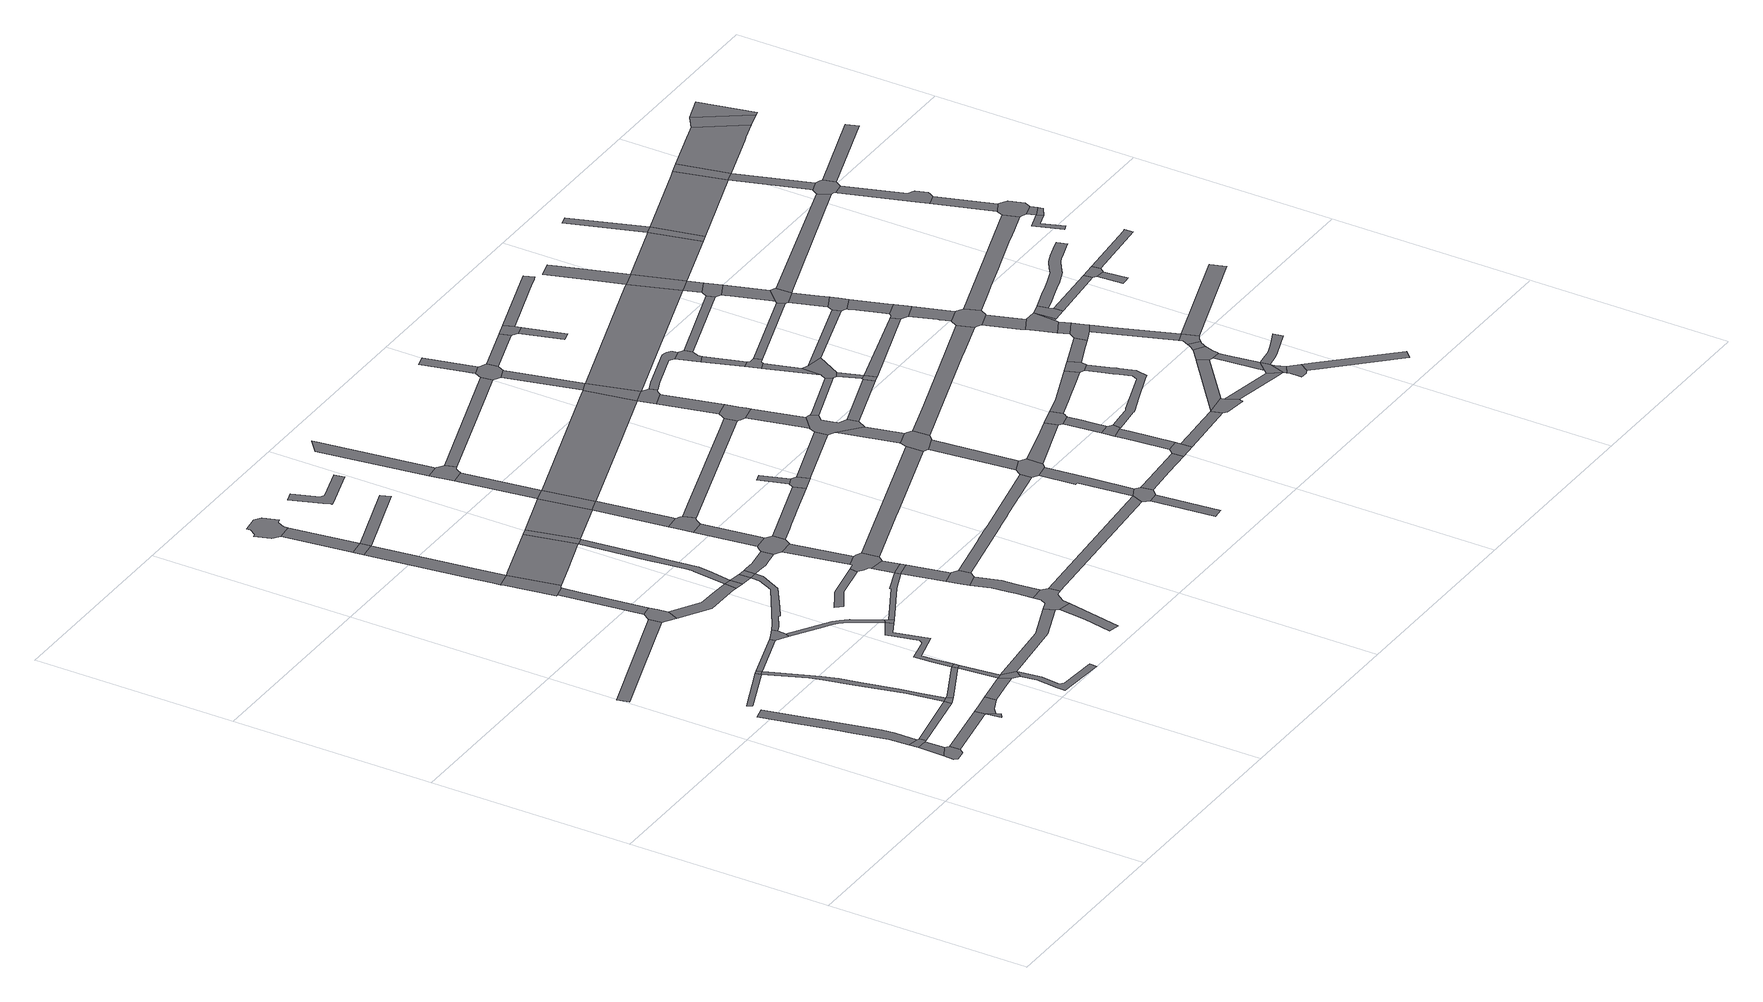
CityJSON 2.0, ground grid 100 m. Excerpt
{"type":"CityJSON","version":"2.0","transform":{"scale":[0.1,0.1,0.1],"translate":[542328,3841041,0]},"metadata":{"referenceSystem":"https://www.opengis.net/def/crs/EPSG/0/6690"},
"CityObjects":{
"road1":{"type":"Road","geometry":[{"type":"MultiSurface","lod":"1","boundaries":[[[0,1,2,3,4,5,6]]]}]},
"road2":{"type":"Road","attributes":{"RoadStructureAttribute.sectionType":"1"},"geometry":[{"type":"MultiSurface","lod":"1","boundaries":[[[7,1,0,8]]]}]},
"road3":{"type":"Road","geometry":[{"type":"MultiSurface","lod":"1","boundaries":[[[9,7,8,10,11,12]]]}]},
"road4":{"type":"Road","attributes":{"RoadStructureAttribute.sectionType":"1"},"geometry":[{"type":"MultiSurface","lod":"1","boundaries":[[[13,14,15,16,17,18,19,20,21,9,12]]]}]},
"road5":{"type":"Road","attributes":{"RoadStructureAttribute.sectionType":"1"},"geometry":[{"type":"MultiSurface","lod":"1","boundaries":[[[22,6,5,23]]]}]},
"road6":{"type":"Road","attributes":{"RoadStructureAttribute.sectionType":"1"},"geometry":[{"type":"MultiSurface","lod":"1","boundaries":[[[24,11,10,25]]]}]},
"road7":{"type":"Road","attributes":{"RoadStructureAttribute.sectionType":"1"},"geometry":[{"type":"MultiSurface","lod":"1","boundaries":[[[26,27,28,29,30]]]}]},
"road8":{"type":"Road","geometry":[{"type":"MultiSurface","lod":"1","boundaries":[[[23,31,32,33,34,35]]]}]},
"road9":{"type":"Road","attributes":{"RoadStructureAttribute.sectionType":"1"},"geometry":[{"type":"MultiSurface","lod":"1","boundaries":[[[36,37,38,22,23,35,39,40,41,42]]]}]},
"road10":{"type":"Road","attributes":{"RoadStructureAttribute.sectionType":"1"},"geometry":[{"type":"MultiSurface","lod":"1","boundaries":[[[43,44,45,46,47]]]}]},
"road11":{"type":"Road","geometry":[{"type":"MultiSurface","lod":"1","boundaries":[[[48,24,25,49]]]}]},
"road12":{"type":"Road","attributes":{"RoadStructureAttribute.sectionType":"1"},"geometry":[{"type":"MultiSurface","lod":"1","boundaries":[[[50,51,52,53,54,55,56,30,57,58,59,60,24,48]]]}]},
"road13":{"type":"Road","geometry":[{"type":"MultiSurface","lod":"1","boundaries":[[[61,26,30,56]]]}]},
"road14":{"type":"Road","attributes":{"RoadStructureAttribute.sectionType":"1"},"geometry":[{"type":"MultiSurface","lod":"1","boundaries":[[[62,63,48,49,64]]]}]},
"road15":{"type":"Road","attributes":{"RoadStructureAttribute.sectionType":"1"},"geometry":[{"type":"MultiSurface","lod":"1","boundaries":[[[65,36,42,66,67]]]}]},
"road16":{"type":"Road","attributes":{"RoadStructureAttribute.sectionType":"1"},"geometry":[{"type":"MultiSurface","lod":"1","boundaries":[[[68,61,56,69]]]}]},
"road17":{"type":"Road","attributes":{"RoadStructureAttribute.sectionType":"1"},"geometry":[{"type":"MultiSurface","lod":"1","boundaries":[[[70,64,71,65,72]]]}]},
"road18":{"type":"Road","geometry":[{"type":"MultiSurface","lod":"1","boundaries":[[[72,65,67,73,74]]]}]},
"road19":{"type":"Road","geometry":[{"type":"MultiSurface","lod":"1","boundaries":[[[75,62,64,70]]]}]},
"road20":{"type":"Road","geometry":[{"type":"MultiSurface","lod":"1","boundaries":[[[76,77,68,69,78,79,80]]]}]},
"road21":{"type":"Road","attributes":{"RoadStructureAttribute.sectionType":"1"},"geometry":[{"type":"MultiSurface","lod":"1","boundaries":[[[81,82,83,74,73,84,85,86,87,88]]]}]},
"road22":{"type":"Road","geometry":[{"type":"MultiSurface","lod":"1","boundaries":[[[89,90,91,92,93,94,43,47,95,96]]]}]},
"road23":{"type":"Road","attributes":{"RoadStructureAttribute.sectionType":"1"},"geometry":[{"type":"MultiSurface","lod":"1","boundaries":[[[97,98,99,100,101,102,62,75,103,104,105,106,107,108]]]}]},
"road24":{"type":"Road","attributes":{"RoadStructureAttribute.sectionType":"1"},"geometry":[{"type":"MultiSurface","lod":"1","boundaries":[[[109,110,111,112,92,91]]]}]},
"road25":{"type":"Road","attributes":{"RoadStructureAttribute.sectionType":"1"},"geometry":[{"type":"MultiSurface","lod":"1","boundaries":[[[113,114,115,116,117,79,78,118,119,120,121,122,123,124,97,125]]]}]},
"road26":{"type":"Road","geometry":[{"type":"MultiSurface","lod":"1","boundaries":[[[126,127,128,129,111,110,130,131]]]}]},
"road27":{"type":"Road","attributes":{"RoadStructureAttribute.sectionType":"1"},"geometry":[{"type":"MultiSurface","lod":"1","boundaries":[[[132,133,134,135,136,96,95,137,138,139,140,141]]]}]},
"road28":{"type":"Road","attributes":{"RoadStructureAttribute.sectionType":"1"},"geometry":[{"type":"MultiSurface","lod":"1","boundaries":[[[142,143,72,74,144,145]]]}]},
"road29":{"type":"Road","attributes":{"RoadStructureAttribute.sectionType":"1"},"geometry":[{"type":"MultiSurface","lod":"1","boundaries":[[[146,147,148,149,150,151,127,126]]]}]},
"road30":{"type":"Road","geometry":[{"type":"MultiSurface","lod":"1","boundaries":[[[125,97,108,152,153]]]}]},
"road31":{"type":"Road","attributes":{"RoadStructureAttribute.sectionType":"1"},"geometry":[{"type":"MultiSurface","lod":"1","boundaries":[[[154,155,156,157,158,76,80,159,160,161,162,163,164,165,166]]]}]},
"road32":{"type":"Road","geometry":[{"type":"MultiSurface","lod":"1","boundaries":[[[167,168,149,148]]]}]},
"road33":{"type":"Road","attributes":{"RoadStructureAttribute.sectionType":"1"},"geometry":[{"type":"MultiSurface","lod":"1","boundaries":[[[169,170,168,167]]]}]},
"road34":{"type":"Road","geometry":[{"type":"MultiSurface","lod":"1","boundaries":[[[171,172,173,174,175,176,170,169,177,178,179,180]]]}]},
"road35":{"type":"Road","attributes":{"RoadStructureAttribute.sectionType":"1"},"geometry":[{"type":"MultiSurface","lod":"1","boundaries":[[[181,182,126,131,183,184,185]]]}]},
"road36":{"type":"Road","geometry":[{"type":"MultiSurface","lod":"1","boundaries":[[[141,140,186,187]]]}]},
"road37":{"type":"Road","attributes":{"RoadStructureAttribute.sectionType":"1"},"geometry":[{"type":"MultiSurface","lod":"1","boundaries":[[[187,186,188,155,189,190]]]}]},
"road38":{"type":"Road","attributes":{"RoadStructureAttribute.sectionType":"1"},"geometry":[{"type":"MultiSurface","lod":"1","boundaries":[[[191,192,193,153,152,194,195]]]}]},
"road39":{"type":"Road","attributes":{"RoadStructureAttribute.sectionType":"1"},"geometry":[{"type":"MultiSurface","lod":"1","boundaries":[[[196,197,198,199,200,201,202,203,204,205,206]]]}]},
"road40":{"type":"Road","geometry":[{"type":"MultiSurface","lod":"1","boundaries":[[[207,189,155,154,208]]]}]},
"road41":{"type":"Road","attributes":{"RoadStructureAttribute.sectionType":"1"},"geometry":[{"type":"MultiSurface","lod":"1","boundaries":[[[209,210,211,212,213]]]}]},
"road42":{"type":"Road","attributes":{"RoadStructureAttribute.sectionType":"1"},"geometry":[{"type":"MultiSurface","lod":"1","boundaries":[[[214,215,216,217,218,219,220,185,221,222,223,224,225,226,227,228,141,187]]]}]},
"road43":{"type":"Road","attributes":{"RoadStructureAttribute.sectionType":"1"},"geometry":[{"type":"MultiSurface","lod":"1","boundaries":[[[229,230,231,167,148]]]}]},
"road44":{"type":"Road","geometry":[{"type":"MultiSurface","lod":"1","boundaries":[[[232,181,185,220,233]]]}]},
"road45":{"type":"Road","attributes":{"RoadStructureAttribute.sectionType":"1"},"geometry":[{"type":"MultiSurface","lod":"1","boundaries":[[[234,235,236,237,208,154,238,239,240,241]]]}]},
"road46":{"type":"Road","geometry":[{"type":"MultiSurface","lod":"1","boundaries":[[[242,243,244,245,142,145,209,213,246,247,248,249]]]}]},
"road47":{"type":"Road","attributes":{"RoadStructureAttribute.sectionType":"1"},"geometry":[{"type":"MultiSurface","lod":"1","boundaries":[[[250,251,252,253,254,255,256,257,243,242]]]}]},
"road48":{"type":"Road","geometry":[{"type":"MultiSurface","lod":"1","boundaries":[[[258,259,260,261,262,254,253,263,264]]]}]},
"road49":{"type":"Road","attributes":{"RoadStructureAttribute.sectionType":"1"},"geometry":[{"type":"MultiSurface","lod":"1","boundaries":[[[265,195,266,261,260]]]}]},
"road50":{"type":"Road","geometry":[{"type":"MultiSurface","lod":"1","boundaries":[[[267,268,191,195,265]]]}]},
"road51":{"type":"Road","attributes":{"RoadStructureAttribute.sectionType":"1"},"geometry":[{"type":"MultiSurface","lod":"1","boundaries":[[[269,268,267,270]]]}]},
"road52":{"type":"Road","geometry":[{"type":"MultiSurface","lod":"1","boundaries":[[[271,272,273,274,275,276,277,196,206,278,279,280,269,270,281,282,283]]]}]},
"road53":{"type":"Road","attributes":{"RoadStructureAttribute.sectionType":"1"},"geometry":[{"type":"MultiSurface","lod":"1","boundaries":[[[284,285,274,273]]]}]},
"road54":{"type":"Road","attributes":{"RoadStructureAttribute.sectionType":"1"},"geometry":[{"type":"MultiSurface","lod":"1","boundaries":[[[286,287,288,289,290,291,292,293,294,295,296,297]]]}]},
"road55":{"type":"Road","attributes":{"RoadStructureAttribute.sectionType":"1"},"geometry":[{"type":"MultiSurface","lod":"1","boundaries":[[[298,232,233,299,300]]]}]},
"road56":{"type":"Road","geometry":[{"type":"MultiSurface","lod":"1","boundaries":[[[301,302,303,304,305,306,234,241,307,308,285,284,309,310,311,312]]]}]},
"road57":{"type":"Road","attributes":{"RoadStructureAttribute.sectionType":"1"},"geometry":[{"type":"MultiSurface","lod":"1","boundaries":[[[313,314,304,303]]]}]},
"road58":{"type":"Road","geometry":[{"type":"MultiSurface","lod":"1","boundaries":[[[315,316,317,318,319,314,313,320,321,322,323,324]]]}]},
"road59":{"type":"Road","attributes":{"RoadStructureAttribute.sectionType":"1"},"geometry":[{"type":"MultiSurface","lod":"1","boundaries":[[[325,326,300,318,317]]]}]},
"road60":{"type":"Road","geometry":[{"type":"MultiSurface","lod":"1","boundaries":[[[327,298,300,326]]]}]},
"road61":{"type":"Road","attributes":{"RoadStructureAttribute.sectionType":"1"},"geometry":[{"type":"MultiSurface","lod":"1","boundaries":[[[328,329,330,298,327]]]}]},
"road62":{"type":"Road","geometry":[{"type":"MultiSurface","lod":"1","boundaries":[[[331,332,333,334,329,328,335,336,337,338,339]]]}]},
"road63":{"type":"Road","attributes":{"RoadStructureAttribute.sectionType":"1"},"geometry":[{"type":"MultiSurface","lod":"1","boundaries":[[[340,341,342,343,334,333]]]}]},
"road64":{"type":"Road","attributes":{"RoadStructureAttribute.sectionType":"1"},"geometry":[{"type":"MultiSurface","lod":"1","boundaries":[[[344,312,311,345,346,347,348,349]]]}]},
"road65":{"type":"Road","attributes":{"RoadStructureAttribute.sectionType":"1"},"geometry":[{"type":"MultiSurface","lod":"1","boundaries":[[[350,249,248,351]]]}]},
"road66":{"type":"Road","attributes":{"RoadStructureAttribute.sectionType":"1"},"geometry":[{"type":"MultiSurface","lod":"1","boundaries":[[[352,353,354,355,356,264,263,357,358,359,360,361]]]}]},
"road67":{"type":"Road","attributes":{"RoadStructureAttribute.sectionType":"1"},"geometry":[{"type":"MultiSurface","lod":"1","boundaries":[[[362,283,282,363,364,365]]]}]},
"road68":{"type":"Road","geometry":[{"type":"MultiSurface","lod":"1","boundaries":[[[366,367,368,369,370]]]}]},
"road69":{"type":"Road","geometry":[{"type":"MultiSurface","lod":"1","boundaries":[[[370,369,344,349,371,372]]]}]},
"road70":{"type":"Road","attributes":{"RoadStructureAttribute.sectionType":"1"},"geometry":[{"type":"MultiSurface","lod":"1","boundaries":[[[373,374,375,324,323,376]]]}]},
"road71":{"type":"Road","attributes":{"RoadStructureAttribute.sectionType":"1"},"geometry":[{"type":"MultiSurface","lod":"1","boundaries":[[[377,378,379,327,326,380,381,382]]]}]},
"road72":{"type":"Road","attributes":{"RoadStructureAttribute.sectionType":"1"},"geometry":[{"type":"MultiSurface","lod":"1","boundaries":[[[383,339,338,384,385,386]]]}]},
"road73":{"type":"Road","attributes":{"RoadStructureAttribute.sectionType":"1"},"geometry":[{"type":"MultiSurface","lod":"1","boundaries":[[[387,388,389,390]]]}]},
"road74":{"type":"Road","attributes":{"RoadStructureAttribute.sectionType":"1"},"geometry":[{"type":"MultiSurface","lod":"1","boundaries":[[[391,372,371,392,393]]]}]},
"road75":{"type":"Road","geometry":[{"type":"MultiSurface","lod":"1","boundaries":[[[394,350,351,388,387,395,396,397,398]]]}]},
"road76":{"type":"Road","attributes":{"RoadStructureAttribute.sectionType":"1"},"geometry":[{"type":"MultiSurface","lod":"1","boundaries":[[[399,400,401,402,403,404,350,394]]]}]},
"road77":{"type":"Road","geometry":[{"type":"MultiSurface","lod":"1","boundaries":[[[405,406,407,408,409,410,352,361,402,401,411,412]]]}]},
"road78":{"type":"Road","attributes":{"RoadStructureAttribute.sectionType":"1"},"geometry":[{"type":"MultiSurface","lod":"1","boundaries":[[[413,414,415,416,417,418,408,407]]]}]},
"road79":{"type":"Road","geometry":[{"type":"MultiSurface","lod":"1","boundaries":[[[419,420,421,422,362,365,423,418,417,424,425]]]}]},
"road80":{"type":"Road","attributes":{"RoadStructureAttribute.sectionType":"1"},"geometry":[{"type":"MultiSurface","lod":"1","boundaries":[[[426,427,428,398,397,429,430]]]}]},
"road81":{"type":"Road","attributes":{"RoadStructureAttribute.sectionType":"1"},"geometry":[{"type":"MultiSurface","lod":"1","boundaries":[[[431,432,433,434,421,420,435]]]}]},
"road82":{"type":"Road","attributes":{"RoadStructureAttribute.sectionType":"1"},"geometry":[{"type":"MultiSurface","lod":"1","boundaries":[[[436,437,438,439,440]]]}]},
"road83":{"type":"Road","geometry":[{"type":"MultiSurface","lod":"1","boundaries":[[[440,439,441,391,393,442,431,435,443,444,445,446,447,448,449,450]]]}]},
"road84":{"type":"Road","geometry":[{"type":"MultiSurface","lod":"1","boundaries":[[[451,452,453,454,455,373,376,456,457,437,436]]]}]},
"road85":{"type":"Road","attributes":{"RoadStructureAttribute.sectionType":"1"},"geometry":[{"type":"MultiSurface","lod":"1","boundaries":[[[458,459,460,461,462,454,453]]]}]},
"road86":{"type":"Road","geometry":[{"type":"MultiSurface","lod":"1","boundaries":[[[463,382,462,461,464,465,466,467]]]}]},
"road87":{"type":"Road","geometry":[{"type":"MultiSurface","lod":"1","boundaries":[[[468,377,382,463]]]}]},
"road88":{"type":"Road","attributes":{"RoadStructureAttribute.sectionType":"1"},"geometry":[{"type":"MultiSurface","lod":"1","boundaries":[[[469,470,471,472,377,468]]]}]},
"road89":{"type":"Road","geometry":[{"type":"MultiSurface","lod":"1","boundaries":[[[473,474,475,476,477,478,383,386,479,480,470,469,481,482,483,484]]]}]},
"road90":{"type":"Road","attributes":{"RoadStructureAttribute.sectionType":"1"},"geometry":[{"type":"MultiSurface","lod":"1","boundaries":[[[485,486,476,475]]]}]},
"road91":{"type":"Road","attributes":{"RoadStructureAttribute.sectionType":"1"},"geometry":[{"type":"MultiSurface","lod":"1","boundaries":[[[487,488,412,411,489]]]}]},
"road92":{"type":"Road","geometry":[{"type":"MultiSurface","lod":"1","boundaries":[[[490,491,426,430,492,493]]]}]},
"road93":{"type":"Road","attributes":{"RoadStructureAttribute.sectionType":"1"},"geometry":[{"type":"MultiSurface","lod":"1","boundaries":[[[494,495,496,497,498,491,490]]]}]},
"road94":{"type":"Road","attributes":{"RoadStructureAttribute.sectionType":"1"},"geometry":[{"type":"MultiSurface","lod":"1","boundaries":[[[499,500,501,450,449,502]]]}]},
"road95":{"type":"Road","attributes":{"RoadStructureAttribute.sectionType":"1"},"geometry":[{"type":"MultiSurface","lod":"1","boundaries":[[[503,444,443,504]]]}]},
"road96":{"type":"Road","geometry":[{"type":"MultiSurface","lod":"1","boundaries":[[[505,506,507,508,509,496,495,510,511]]]}]},
"road97":{"type":"Road","attributes":{"RoadStructureAttribute.sectionType":"1"},"geometry":[{"type":"MultiSurface","lod":"1","boundaries":[[[512,484,483,513,514]]]}]},
"road98":{"type":"Road","attributes":{"RoadStructureAttribute.sectionType":"1"},"geometry":[{"type":"MultiSurface","lod":"1","boundaries":[[[515,516,517,518,519,520,521,522,467,466,523,524,525,526]]]}]},
"road99":{"type":"Road","attributes":{"RoadStructureAttribute.sectionType":"1"},"geometry":[{"type":"MultiSurface","lod":"1","boundaries":[[[527,528,529,530,508,507]]]}]},
"road100":{"type":"Road","geometry":[{"type":"MultiSurface","lod":"1","boundaries":[[[531,487,489,530,529,532,533,534,535]]]}]},
"road101":{"type":"Road","attributes":{"RoadStructureAttribute.sectionType":"1"},"geometry":[{"type":"MultiSurface","lod":"1","boundaries":[[[536,537,538,493,492,539]]]}]},
"road102":{"type":"Road","attributes":{"RoadStructureAttribute.sectionType":"1"},"geometry":[{"type":"MultiSurface","lod":"1","boundaries":[[[540,541,542,543]]]}]},
"road103":{"type":"Road","attributes":{"RoadStructureAttribute.sectionType":"1"},"geometry":[{"type":"MultiSurface","lod":"1","boundaries":[[[544,545,546,547]]]}]},
"road104":{"type":"Road","geometry":[{"type":"MultiSurface","lod":"1","boundaries":[[[526,525,545,544,548,549,550]]]}]},
"road105":{"type":"Road","geometry":[{"type":"MultiSurface","lod":"1","boundaries":[[[551,547,546,541,540,552,553,554]]]}]},
"road106":{"type":"Road","attributes":{"RoadStructureAttribute.sectionType":"1"},"geometry":[{"type":"MultiSurface","lod":"1","boundaries":[[[555,556,557,558]]]}]},
"road107":{"type":"Road","geometry":[{"type":"MultiSurface","lod":"1","boundaries":[[[558,557,503,504,559]]]}]},
"road108":{"type":"Road","geometry":[{"type":"MultiSurface","lod":"1","boundaries":[[[560,512,514,561,562,563]]]}]},
"road109":{"type":"Road","geometry":[{"type":"MultiSurface","lod":"1","boundaries":[[[564,565,562,561]]]}]},
"road110":{"type":"Road","geometry":[{"type":"MultiSurface","lod":"1","boundaries":[[[543,542,499,502,556,555,566,567]]]}]},
"road111":{"type":"Road","attributes":{"RoadStructureAttribute.sectionType":"1"},"geometry":[{"type":"MultiSurface","lod":"1","boundaries":[[[568,569,570,571,425,424,572,573,574,575,576,577]]]}]},
"road112":{"type":"Road","attributes":{"RoadStructureAttribute.sectionType":"1"},"geometry":[{"type":"MultiSurface","lod":"1","boundaries":[[[578,579,580,581,468,463,582,583]]]}]},
"road113":{"type":"Road","attributes":{"RoadStructureAttribute.sectionType":"1"},"geometry":[{"type":"MultiSurface","lod":"1","boundaries":[[[584,585,586,587,531,535,588,589,590,591,592]]]}]},
"road114":{"type":"Road","attributes":{"RoadStructureAttribute.sectionType":"1"},"geometry":[{"type":"MultiSurface","lod":"1","boundaries":[[[593,594,595,596,597,598,599,600,601,602,603,604,605,606,607,608,609,610,611,612,613,614,615,616,617,618,511,510]]]}]},
"road115":{"type":"Road","geometry":[{"type":"MultiSurface","lod":"1","boundaries":[[[619,536,539,620,621,622,623,624,625]]]}]},
"road116":{"type":"Road","attributes":{"RoadStructureAttribute.sectionType":"1"},"geometry":[{"type":"MultiSurface","lod":"1","boundaries":[[[626,560,563,627,628,629,630]]]}]},
"road117":{"type":"Road","attributes":{"RoadStructureAttribute.sectionType":"1"},"geometry":[{"type":"MultiSurface","lod":"1","boundaries":[[[631,632,558,559,633]]]}]},
"road118":{"type":"Road","attributes":{"RoadStructureAttribute.sectionType":"1"},"geometry":[{"type":"MultiSurface","lod":"1","boundaries":[[[634,550,549,635]]]}]},
"road119":{"type":"Road","attributes":{"RoadStructureAttribute.sectionType":"1"},"geometry":[{"type":"MultiSurface","lod":"1","boundaries":[[[636,554,553,637]]]}]},
"road120":{"type":"Road","attributes":{"RoadStructureAttribute.sectionType":"1"},"geometry":[{"type":"MultiSurface","lod":"1","boundaries":[[[638,567,566,639]]]}]},
"road121":{"type":"Road","geometry":[{"type":"MultiSurface","lod":"1","boundaries":[[[640,584,592,607,606,641]]]}]},
"road122":{"type":"Road","attributes":{"RoadStructureAttribute.sectionType":"1"},"geometry":[{"type":"MultiSurface","lod":"1","boundaries":[[[642,643,644,536,619,645]]]}]},
"road123":{"type":"Road","attributes":{"RoadStructureAttribute.sectionType":"1"},"geometry":[{"type":"MultiSurface","lod":"1","boundaries":[[[625,624,646,647,648]]]}]},
"road124":{"type":"Road","attributes":{"RoadStructureAttribute.sectionType":"1"},"geometry":[{"type":"MultiSurface","lod":"1","boundaries":[[[649,650,640,641,651,652]]]}]},
"road125":{"type":"Road","geometry":[{"type":"MultiSurface","lod":"1","boundaries":[[[653,654,648,647,655]]]}]},
"road126":{"type":"Road","geometry":[{"type":"MultiSurface","lod":"1","boundaries":[[[656,657,655,647,658,659]]]}]},
"road127":{"type":"Road","geometry":[{"type":"MultiSurface","lod":"1","boundaries":[[[659,658,660,661,662,663,664]]]}]},
"road128":{"type":"Road","attributes":{"RoadStructureAttribute.sectionType":"1"},"geometry":[{"type":"MultiSurface","lod":"1","boundaries":[[[665,666,654,653,667,668]]]}]},
"road129":{"type":"Road","attributes":{"RoadStructureAttribute.sectionType":"1"},"geometry":[{"type":"MultiSurface","lod":"1","boundaries":[[[669,670,671,672,578,673]]]}]},
"road130":{"type":"Road","geometry":[{"type":"MultiSurface","lod":"1","boundaries":[[[674,675,642,645,665,668,676,677,678,679,680,681,682]]]}]},
"road131":{"type":"Road","geometry":[{"type":"MultiSurface","lod":"1","boundaries":[[[673,578,583,683]]]}]},
"road132":{"type":"Road","geometry":[{"type":"MultiSurface","lod":"1","boundaries":[[[684,685,634,635,686,687]]]}]},
"road133":{"type":"Road","attributes":{"RoadStructureAttribute.sectionType":"1"},"geometry":[{"type":"MultiSurface","lod":"1","boundaries":[[[683,583,685,684]]]}]},
"road134":{"type":"Road","attributes":{"RoadStructureAttribute.sectionType":"1"},"geometry":[{"type":"MultiSurface","lod":"1","boundaries":[[[688,689,687,686,690,691,692,693,694]]]}]},
"road135":{"type":"Road","geometry":[{"type":"MultiSurface","lod":"1","boundaries":[[[695,696,697,638,639,698,699]]]}]},
"road136":{"type":"Road","geometry":[{"type":"MultiSurface","lod":"1","boundaries":[[[700,694,693,636,637,701,702,703]]]}]},
"road137":{"type":"Road","geometry":[{"type":"MultiSurface","lod":"1","boundaries":[[[704,705,706,707,631,633,708,709]]]}]},
"road138":{"type":"Road","attributes":{"RoadStructureAttribute.sectionType":"1"},"geometry":[{"type":"MultiSurface","lod":"1","boundaries":[[[710,702,701,697,696]]]}]},
"road139":{"type":"Road","attributes":{"RoadStructureAttribute.sectionType":"1"},"geometry":[{"type":"MultiSurface","lod":"1","boundaries":[[[711,699,698,712,713,714,706,705]]]}]},
"road140":{"type":"Road","attributes":{"RoadStructureAttribute.sectionType":"1"},"geometry":[{"type":"MultiSurface","lod":"1","boundaries":[[[715,716,709,708,717,718,719,720]]]}]},
"road141":{"type":"Road","geometry":[{"type":"MultiSurface","lod":"1","boundaries":[[[720,719,568,577,721,722,723,724,725,726,727,728]]]}]},
"road142":{"type":"Road","attributes":{"RoadStructureAttribute.sectionType":"1"},"geometry":[{"type":"MultiSurface","lod":"1","boundaries":[[[724,723,729,730,731]]]}]},
"road143":{"type":"Road","geometry":[{"type":"MultiSurface","lod":"1","boundaries":[[[732,733,734,735,649,652,736,737,738]]]}]},
"road144":{"type":"Road","attributes":{"RoadStructureAttribute.sectionType":"1"},"geometry":[{"type":"MultiSurface","lod":"1","boundaries":[[[739,740,674,682,741,742,743,744]]]}]},
"road145":{"type":"Road","geometry":[{"type":"MultiSurface","lod":"1","boundaries":[[[731,730,745,746,747,748,749,750]]]}]},
"road146":{"type":"Road","attributes":{"RoadStructureAttribute.sectionType":"1"},"geometry":[{"type":"MultiSurface","lod":"1","boundaries":[[[747,746,734,733]]]}]},
"road147":{"type":"Road","attributes":{"RoadStructureAttribute.sectionType":"1"},"geometry":[{"type":"MultiSurface","lod":"1","boundaries":[[[751,752,738,737,753,754,755]]]}]},
"road148":{"type":"Road","attributes":{"RoadStructureAttribute.sectionType":"1"},"geometry":[{"type":"MultiSurface","lod":"1","boundaries":[[[756,664,663,757,758,759]]]}]},
"road149":{"type":"Road","geometry":[{"type":"MultiSurface","lod":"1","boundaries":[[[755,754,760,761,739,744,762,763,764,765]]]}]},
"road150":{"type":"Road","geometry":[{"type":"MultiSurface","lod":"1","boundaries":[[[766,767,768,769,770,771,772,773,774,775,776,653,655]]]}]},
"road151":{"type":"Road","attributes":{"RoadStructureAttribute.sectionType":"1"},"geometry":[{"type":"MultiSurface","lod":"1","boundaries":[[[750,749,777]]]}]},
"road152":{"type":"Road","geometry":[{"type":"MultiSurface","lod":"1","boundaries":[[[778,750,777,779,780,781]]]}]},
"road153":{"type":"Road","attributes":{"RoadStructureAttribute.sectionType":"1"},"geometry":[{"type":"MultiSurface","lod":"1","boundaries":[[[782,783,784,673,683,785]]]}]},
"road154":{"type":"Road","attributes":{"RoadStructureAttribute.sectionType":"1"},"geometry":[{"type":"MultiSurface","lod":"1","boundaries":[[[786,780,779,787]]]}]},
"road155":{"type":"Road","geometry":[{"type":"MultiSurface","lod":"1","boundaries":[[[788,782,785,789]]]}]},
"road156":{"type":"Road","attributes":{"RoadStructureAttribute.sectionType":"1"},"geometry":[{"type":"MultiSurface","lod":"1","boundaries":[[[790,791,782,788]]]}]},
"road157":{"type":"Road","attributes":{"RoadStructureAttribute.sectionType":"1"},"geometry":[{"type":"MultiSurface","lod":"1","boundaries":[[[792,755,765,793]]]}]},
"road158":{"type":"Road","attributes":{"RoadStructureAttribute.sectionType":"1"},"geometry":[{"type":"MultiSurface","lod":"1","boundaries":[[[794,795,796,797,798,799,800,801,802,803,804,805,806,807,808,809,810,811,812,813,814,815,816,817,778,781]]]}]},
"road159":{"type":"Road","attributes":{"RoadStructureAttribute.sectionType":"1"},"geometry":[{"type":"MultiSurface","lod":"1","boundaries":[[[818,703,702,819,820,821]]]}]},
"road160":{"type":"Road","attributes":{"RoadStructureAttribute.sectionType":"1"},"geometry":[{"type":"MultiSurface","lod":"1","boundaries":[[[822,728,727,823,824,825,826,827,828,829,830,831]]]}]},
"road161":{"type":"Road","geometry":[{"type":"MultiSurface","lod":"1","boundaries":[[[832,833,834,835,836]]]}]},
"road162":{"type":"Road","geometry":[{"type":"MultiSurface","lod":"1","boundaries":[[[837,786,787,832,836,838]]]}]},
"road163":{"type":"Road","attributes":{"RoadStructureAttribute.sectionType":"1"},"geometry":[{"type":"MultiSurface","lod":"1","boundaries":[[[839,840,788,789,841]]]}]},
"road164":{"type":"Road","attributes":{"RoadStructureAttribute.sectionType":"1"},"geometry":[{"type":"MultiSurface","lod":"1","boundaries":[[[842,843,837,838,844]]]}]},
"road165":{"type":"Road","geometry":[{"type":"MultiSurface","lod":"1","boundaries":[[[845,846,847,848,849,850]]]}]},
"road166":{"type":"Road","attributes":{"RoadStructureAttribute.sectionType":"1"},"geometry":[{"type":"MultiSurface","lod":"1","boundaries":[[[851,841,852,853,854]]]}]},
"road167":{"type":"Road","geometry":[{"type":"MultiSurface","lod":"1","boundaries":[[[855,839,841,851]]]}]},
"road168":{"type":"Road","geometry":[{"type":"MultiSurface","lod":"1","boundaries":[[[856,857,854,853,858,859,818,821,860,861,862,863,864]]]}]},
"road169":{"type":"Road","geometry":[{"type":"MultiSurface","lod":"1","boundaries":[[[865,862,861,866,867,868,869,870,871,872,873]]]}]},
"road170":{"type":"Road","attributes":{"RoadStructureAttribute.sectionType":"1"},"geometry":[{"type":"MultiSurface","lod":"1","boundaries":[[[869,868,874,875]]]}]},
"road171":{"type":"Road","geometry":[{"type":"MultiSurface","lod":"1","boundaries":[[[876,875,874,877,822,831,878,879,880,881,882,883]]]}]},
"road172":{"type":"Road","attributes":{"RoadStructureAttribute.sectionType":"1"},"geometry":[{"type":"MultiSurface","lod":"1","boundaries":[[[879,878,845,884]]]}]},
"road173":{"type":"Road","geometry":[{"type":"MultiSurface","lod":"1","boundaries":[[[884,845,850,885]]]}]},
"road174":{"type":"Road","attributes":{"RoadStructureAttribute.sectionType":"1"},"geometry":[{"type":"MultiSurface","lod":"1","boundaries":[[[886,887,888,889,855,851,890,891,892,893,894]]]}]},
"road175":{"type":"Road","attributes":{"RoadStructureAttribute.sectionType":"1"},"geometry":[{"type":"MultiSurface","lod":"1","boundaries":[[[895,864,863,896]]]}]},
"road176":{"type":"Road","geometry":[{"type":"MultiSurface","lod":"1","boundaries":[[[897,886,894,898]]]}]},
"road177":{"type":"Road","attributes":{"RoadStructureAttribute.sectionType":"1"},"geometry":[{"type":"MultiSurface","lod":"1","boundaries":[[[899,897,898,900]]]}]}
},
"vertices":[
[386,229,0],[326,196,0],[321,145,0],[334,132,0],[388,139,0],[406,163,0],[404,214,0],
[327,326,0],[383,326,0],
[327,373,0],[396,328,0],[390,360,0],[379,365,0],
[377,477,0],[371,539,0],[349,631,0],[249,1073,0],[191,1060,0],[225,903,0],[268,711,0],[286,630,0],[322,472,0],
[708,269,0],[715,219,0],
[713,425,0],[715,388,0],
[495,1249,0],[246,1144,0],[258,1121,0],[493,1218,0],[500,1221,0],
[719,195,0],[722,176,0],[727,143,0],[748,157,0],[738,179,0],
[832,291,0],[744,275,0],[741,274,0],[742,182,0],[750,189,0],[770,207,0],[839,237,0],
[644,1875,0],[1,1657,0],[14,1598,0],[275,1687,0],[652,1814,0],
[741,430,0],[756,405,0],
[719,545,0],[701,647,0],[664,819,0],[643,916,0],[620,991,0],[602,1038,0],[525,1232,0],[582,1028,0],[598,966,0],[629,836,0],[686,597,0],
[517,1256,0],
[974,540,0],[760,438,0],[979,514,0],
[998,321,0],[969,261,0],[1024,269,0],
[770,1339,0],[776,1313,0],
[1004,517,0],[998,322,0],[1025,327,0],
[1058,245,0],[1087,279,0],
[1001,543,0],
[839,1370,0],[782,1343,0],[832,1278,0],[842,1301,0],[848,1343,0],
[1109,51,0],[1092,69,0],[1101,161,0],[1071,168,0],[1060,56,0],[1057,18,0],[1297,1,0],[1300,38,0],
[738,1844,0],[733,1884,0],[728,1923,0],[670,1912,0],[650,1883,0],[645,1877,0],[715,1775,0],[740,1833,0],
[1144,976,0],[1056,925,0],[1092,773,0],[1082,753,0],[963,725,0],[968,637,0],[991,637,0],[987,689,0],[986,701,0],[1130,739,0],[1091,908,0],[1156,941,0],
[688,2244,0],[677,2333,0],[619,2319,0],[629,2234,0],
[1103,1092,0],[1087,1122,0],[1060,1156,0],[1034,1179,0],[1004,1199,0],[977,1186,0],[999,1173,0],[1016,1163,0],[1035,1148,0],[1050,1132,0],[1065,1113,0],[1079,1089,0],[1162,991,0],
[644,2591,0],[565,2573,0],[566,2565,0],[609,2316,0],[677,2338,0],[694,2344,0],
[1059,1738,0],[1042,1740,0],[972,1745,0],[920,1745,0],[881,1746,0],[863,1683,0],[1016,1681,0],[1038,1681,0],[1060,1678,0],[1066,1738,0],
[1591,443,0],[1397,367,0],[1420,321,0],[1610,395,0],
[638,2634,0],[624,2733,0],[556,3222,0],[477,3211,0],[545,2722,0],[560,2611,0],
[1182,954,0],[1172,974,0],
[1203,1666,0],[1167,1666,0],[1162,1620,0],[1127,1544,0],[882,1391,0],[881,1358,0],[956,1405,0],[961,1398,0],[962,1399,0],[1019,1434,0],[1148,1521,0],[1203,1627,0],[1203,1665,0],
[549,3272,0],[470,3261,0],
[502,3608,0],[424,3598,0],
[480,3769,0],[401,3757,0],[404,3738,0],[382,3706,0],[363,3700,0],[388,3624,0],[499,3632,0],[520,3668,0],[540,3675,0],[515,3750,0],
[973,2700,0],[663,2598,0],[820,2386,0],[1021,2453,0],[1029,2455,0],
[1105,1673,0],[1103,1733,0],
[1165,1666,0],[1166,1725,0],[1105,1733,0],
[1518,1148,0],[1395,1102,0],[1398,1095,0],[1413,1078,0],[1525,1124,0],
[1448,1333,0],[1254,1294,0],[1247,1292,0],[1239,1288,0],[1218,1275,0],[1138,1229,0],[1153,1214,0],[1168,1199,0],[1218,1229,0],[1270,1260,0],[1444,1294,0],
[1183,1724,0],[1203,1723,0],
[1624,379,0],[1607,240,0],[1581,102,0],[1635,92,0],[1686,367,0],
[1121,1853,0],[1128,1906,0],[1127,1911,0],[1126,1918,0],[1107,2092,0],[1103,2128,0],[1067,2463,0],[1063,2127,0],[1066,2093,0],[1067,2091,0],[1088,1946,0],[1088,1918,0],[1087,1910,0],[1087,1908,0],[1080,1854,0],
[951,3354,0],[943,3378,0],[935,3401,0],
[1011,2713,0],[1066,2468,0],
[1376,1739,0],[1318,1730,0],[1271,1723,0],[1222,1723,0],[1241,1666,0],[1288,1665,0],[1327,1671,0],[1384,1679,0],
[1718,530,0],[1646,526,0],[1649,487,0],[1633,459,0],[1693,406,0],[1726,450,0],[1754,453,0],[1749,509,0],
[1709,615,0],[1706,645,0],[1700,718,0],[1665,834,0],[1597,814,0],[1624,723,0],[1635,644,0],[1641,609,0],
[1661,929,0],[1647,937,0],[1644,938,0],[1570,921,0],[1585,855,0],[1686,865,0],[1678,920,0],
[1599,1140,0],[1527,1116,0],
[1593,1165,0],[1520,1149,0],
[1499,1254,0],[1575,1246,0],
[1560,1368,0],[1553,1371,0],[1547,1373,0],[1480,1350,0],[1482,1343,0],[1483,1339,0],[1455,1334,0],[1446,1293,0],[1474,1277,0],[1497,1264,0],[1578,1249,0],[1599,1276,0],[1588,1357,0],
[1494,1664,0],[1420,1659,0],
[753,3579,0],[765,3546,0],[767,3541,0],[777,3544,0],[987,3610,0],[983,3635,0],[979,3660,0],[976,3658,0],[814,3608,0],[793,3617,0],[747,3743,0],[700,3727,0],
[1259,2795,0],[1296,2544,0],[1299,2545,0],
[1498,1771,0],[1481,1781,0],[1480,1781,0],[1403,1773,0],[1402,1771,0],[1386,1751,0],[1397,1672,0],[1418,1661,0],[1497,1669,0],[1512,1692,0],[1517,1700,0],[1514,1761,0],
[1438,2080,0],[1363,2070,0],
[1442,2186,0],[1424,2195,0],[1422,2197,0],[1347,2187,0],[1352,2152,0],[1440,2083,0],[1454,2106,0],[1463,2119,0],[1473,2123,0],[1455,2180,0],
[1371,2562,0],[1370,2568,0],
[1329,2817,0],
[1272,3192,0],[1201,3181,0],[1259,2801,0],
[1276,3292,0],[1258,3304,0],[1253,3308,0],[1184,3298,0],[1275,3197,0],[1283,3211,0],[1293,3228,0],[1306,3232,0],[1290,3283,0],
[1175,3861,0],[1172,3883,0],[1172,3885,0],[1104,3826,0],
[1906,1892,0],[1599,1727,0],[1637,1740,0],[1711,1765,0],[1744,1776,0],[1925,1836,0],
[2594,580,0],[2568,524,0],
[2495,1092,0],[2054,999,0],[2018,992,0],[1958,979,0],[1921,971,0],[2066,945,0],[2094,951,0],[2161,966,0],[2196,973,0],[2499,1037,0],
[2445,1637,0],[1921,1381,0],[1944,1388,0],[2446,1552,0],
[1913,2067,0],[1894,2061,0],[1875,2055,0],[1920,1919,0],[1958,1932,0],
[2003,1862,0],[1984,1918,0],
[2241,2435,0],[2162,2409,0],[1548,2210,0],[2254,2376,0],
[2132,3082,0],[2116,3077,0],[1333,2818,0],[1889,2740,0],[1930,2753,0],[2177,2835,0],
[1996,3519,0],[1714,3367,0],[1878,3421,0],[2007,3464,0],
[2651,501,0],[2597,495,0],[2630,186,0],[2684,192,0],
[2345,2039,0],[2022,1869,0],[2354,1980,0],
[2643,606,0],[2663,515,0],[2667,518,0],[2678,530,0],[2668,587,0],
[2625,809,0],[2620,849,0],[2601,1031,0],[2530,1018,0],[2548,844,0],[2563,845,0],
[2620,1136,0],[2592,1154,0],[2589,1156,0],[2518,1127,0],[2515,1123,0],[2505,1108,0],[2621,1054,0],[2623,1134,0],
[2572,1321,0],[2570,1340,0],[2548,1558,0],[2547,1565,0],[2547,1568,0],[2473,1540,0],
[2546,1691,0],[2533,1698,0],[2457,1673,0],[2452,1660,0],[2471,1541,0],[2575,1595,0],[2570,1678,0],
[2982,614,0],[2754,595,0],[2679,588,0],[2842,545,0],[2987,558,0],
[2388,1962,0],[2395,1932,0],[2457,1677,0],[2458,1675,0],[2491,1875,0],
[2371,2375,0],[2293,2356,0],[2356,2096,0],[2361,2074,0],[2429,2136,0],
[2351,2052,0],[2367,1973,0],[2518,1920,0],[2507,1972,0],[2464,1990,0],[2462,1999,0],[2458,2015,0],[2444,2068,0],[2471,2094,0],[2456,2127,0],
[2365,2398,0],[2356,2433,0],[2342,2493,0],[2265,2474,0],[2249,2448,0],[2266,2369,0],[2270,2368,0],
[2328,2551,0],[2308,2635,0],[2276,2765,0],[2273,2777,0],[2198,2750,0],
[2253,2860,0],[2282,2793,0],[2290,2801,0],[2299,2805,0],[2286,2840,0],
[2184,3101,0],
[2095,3463,0],[2044,3443,0],[2133,3085,0],[2133,3083,0],
[2088,3561,0],[2083,3564,0],[2068,3572,0],[2016,3554,0],[2007,3538,0],[2004,3534,0],[2021,3455,0],[2028,3452,0],[2104,3479,0],[2105,3482,0],[2114,3499,0],[2105,3552,0],
[2006,3819,0],[1953,3806,0],
[2915,1218,0],[2842,1197,0],[2933,1159,0],
[3066,646,0],[3005,640,0],[3073,565,0],[3068,620,0],
[3044,870,0],[3040,913,0],[2978,897,0],[2981,875,0],[2989,793,0],
[2750,2227,0],[2496,2139,0],[2468,2129,0],[2770,2197,0],
[2826,2078,0],[2843,2028,0],
[3054,954,0],[3048,958,0],[3032,970,0],[2971,963,0],[2972,952,0],[3050,914,0],[3055,953,0],
[2348,3632,0],[2280,3554,0],[2365,3582,0],
[2604,2909,0],[2600,2916,0],[2594,2922,0],[2585,2928,0],[2576,2932,0],[2569,2933,0],[2557,2933,0],[2336,2861,0],[2356,2828,0],[2533,2887,0],[2556,2870,0],[2611,2887,0],
[3023,1048,0],[3018,1094,0],[3010,1160,0],[2950,1144,0],
[3010,1246,0],[3011,1162,0],[3018,1173,0],[3020,1176,0],[3027,1188,0],
[3367,646,0],[3232,634,0],[3198,631,0],[3380,592,0],
[2719,2519,0],[2681,2506,0],[2767,2255,0],[2771,2357,0],
[2634,2778,0],[2594,2758,0],[2657,2576,0],[2694,2589,0],
[2634,2801,0],[2648,2833,0],[2637,2871,0],
[2709,2576,0],[2727,2534,0],[2746,2541,0],[2734,2577,0],
[2817,2208,0],[2790,2192,0],[2831,2090,0],[2858,2093,0],
[2876,2039,0],
[2417,3655,0],[2394,3563,0],[2442,3576,0],[2434,3605,0],
[2452,3363,0],[2500,3377,0],
[2887,2328,0],[2803,2343,0],
[3418,1958,0],[3210,1889,0],[2796,1752,0],[2747,1736,0],[2772,1661,0],[3202,1803,0],[3228,1811,0],[3235,1813,0],[3255,1820,0],[3444,1882,0],
[2982,3366,0],[2966,3361,0],[2196,3105,0],[2185,3101,0],[3044,3122,0],[3063,3128,0],
[3329,1362,0],[3316,1356,0],[3108,1275,0],[3104,1273,0],[3142,1227,0],[3173,1237,0],[3223,1254,0],[3283,1274,0],[3354,1298,0],
[3077,917,0],[3186,929,0],[3192,929,0],[3200,932,0],[3302,970,0],[3441,1022,0],[3451,1026,0],[3481,1037,0],[3493,1097,0],[3470,1170,0],[3467,1179,0],[3455,1209,0],[3437,1267,0],[3424,1304,0],[3379,1288,0],[3403,1217,0],[3419,1168,0],[3421,1160,0],[3446,1087,0],[3435,1058,0],[3429,1056,0],[3283,1004,0],[3200,975,0],[3186,969,0],[3176,966,0],[3107,959,0],
[3481,662,0],[3399,579,0],[3508,567,0],[3509,571,0],[3510,573,0],[3514,590,0],[3486,646,0],
[2814,3787,0],[2711,3697,0],[2761,3714,0],[2811,3730,0],[2831,3737,0],
[3325,2237,0],[3312,2233,0],[3340,2193,0],
[3076,3017,0],[3089,2979,0],
[3182,2724,0],[3195,2691,0],
[3252,2486,0],[3265,2448,0],
[3406,1392,0],[3428,1334,0],
[3699,916,0],[3386,661,0],[3377,653,0],[3727,866,0],
[3783,541,0],[3801,537,0],[3759,597,0],
[3587,1463,0],[3576,1459,0],[3547,1384,0],[3598,1405,0],
[3822,666,0],[3776,616,0],[3830,620,0],
[3833,600,0],[3833,603,0],[3808,523,0],[3853,552,0],
[3813,512,0],[3811,448,0],[3847,447,0],[3868,458,0],[3900,503,0],
[3752,860,0],[3771,665,0],[3800,819,0],[3798,859,0],
[2958,3702,0],[2944,3742,0],[2867,3719,0],[2944,3485,0],[3063,3391,0],
[3765,969,0],[3714,927,0],[3799,869,0],[3800,877,0],[3801,882,0],[3804,895,0],[3807,910,0],[3813,927,0],[3817,936,0],
[3139,3153,0],
[3163,3081,0],[3090,3046,0],[3116,2966,0],[3189,3001,0],
[3255,2804,0],[3225,2892,0],[3122,2949,0],[3124,2943,0],[3188,2747,0],[3191,2739,0],[3255,2803,0],
[3351,2514,0],[3339,2550,0],[3265,2514,0],[3291,2436,0],[3365,2471,0],
[3280,2790,0],[3209,2683,0],[3286,2710,0],[3284,2787,0],
[3447,2220,0],[3427,2280,0],[3351,2255,0],[3342,2243,0],[3376,2176,0],[3453,2203,0],
[3323,2596,0],
[3419,2305,0],[3294,2427,0],[3298,2416,0],[3341,2286,0],
[3499,2060,0],[3494,2076,0],[3418,2051,0],[3421,2043,0],[3437,1996,0],[3513,2020,0],
[3454,1878,0],[3475,1867,0],[3476,1866,0],[3558,1892,0],[3559,1894,0],[3577,1927,0],[3577,1928,0],[3551,2001,0],
[3532,1701,0],[3539,1682,0],[3614,1722,0],
[3711,1470,0],[3687,1537,0],[3606,1495,0],[3590,1469,0],[3646,1425,0],[3666,1434,0],[3714,1463,0],
[3791,1011,0],[3782,995,0],[3822,948,0],[3827,957,0],[3833,968,0],[3841,977,0],
[3554,1640,0],[3586,1550,0],[3667,1593,0],[3669,1604,0],[3671,1611,0],[3676,1721,0],
[3748,1367,0],[3721,1443,0],[3669,1425,0],[3800,1062,0],[3851,1081,0],
[3934,468,0],[3895,430,0],[4189,128,0],[4226,164,0],
[3807,1044,0],[3799,1027,0],[3849,985,0],[3865,997,0],[3867,999,0],[3878,1006,0],
[3888,631,0],[3918,639,0],[3995,665,0],[4062,690,0],[4058,714,0],[4054,738,0],[4049,735,0],[3994,710,0],[3950,692,0],[3917,681,0],[3880,674,0],
[3683,1612,0],
[3734,1738,0],[3754,1619,0],[3751,1664,0],[3744,1687,0],
[3400,3503,0],[3391,3500,0],[3382,3497,0],[3456,3258,0],
[4055,1692,0],[4058,1648,0],
[3441,3516,0],[3496,3271,0],
[3318,3875,0],[3278,3862,0],
[4409,1268,0],[4434,1194,0],
[3791,1701,0],[3854,1722,0],[3902,1738,0],[3943,1749,0],[4022,1782,0],[4040,1793,0],[4091,1828,0],[4103,1836,0],[4121,1844,0],[4136,1849,0],[4220,1877,0],[4243,1884,0],[4228,1933,0],[4204,1926,0],[4120,1898,0],[4102,1892,0],[4078,1882,0],[4062,1872,0],[4011,1837,0],[3998,1828,0],[3926,1799,0],[3887,1787,0],[3838,1772,0],[3775,1751,0],
[4046,3032,0],[3298,2715,0],[3302,2717,0],[4074,2975,0],
[4306,2251,0],[3705,1970,0],[3757,1988,0],[3772,1993,0],[3912,2039,0],[3983,2062,0],[4123,2109,0],[4184,2129,0],[4200,2134,0],[4331,2177,0],
[4075,1635,0],[4084,1510,0],[4109,1512,0],[4134,1514,0],[4123,1633,0],
[4137,1700,0],[4140,1656,0],
[3887,3664,0],[3852,3652,0],[3949,3421,0],
[4469,1732,0],[4454,1729,0],[4472,1689,0],
[4381,2123,0],[4292,2095,0],[4339,1956,0],[4365,1965,0],[4329,2072,0],[4391,2092,0],
[4004,3439,0],[4061,3075,0],[4065,3063,0],[4121,3085,0],
[3948,3685,0],
[4145,3075,0],[4133,3080,0],[4058,3052,0],[4053,3044,0],[4089,2975,0],[4097,2966,0],[4156,2978,0],[4175,3010,0],[4158,3069,0],
[4250,2694,0],[4100,2958,0],[4207,2629,0],[4226,2569,0],[4284,2588,0],[4291,2600,0],[4294,2607,0],[4301,2620,0],[4284,2678,0],
[4319,2284,0],[4374,2314,0],
[4386,2306,0],[4314,2271,0],[4367,2165,0],[4425,2182,0],[4431,2195,0],[4439,2212,0],[4440,2214,0],[4416,2288,0],
[4435,2149,0],
[4443,2125,0],
[4240,3781,0],[4222,3775,0],[4193,3766,0],[4186,3763,0],[4014,3442,0],[4265,3525,0],[4286,3533,0],[4290,3534,0],[4392,3568,0],
[4603,3217,0],[4622,3159,0],
[4308,3828,0],[4474,3591,0],
[4433,3871,0],[4496,3598,0]
]}
